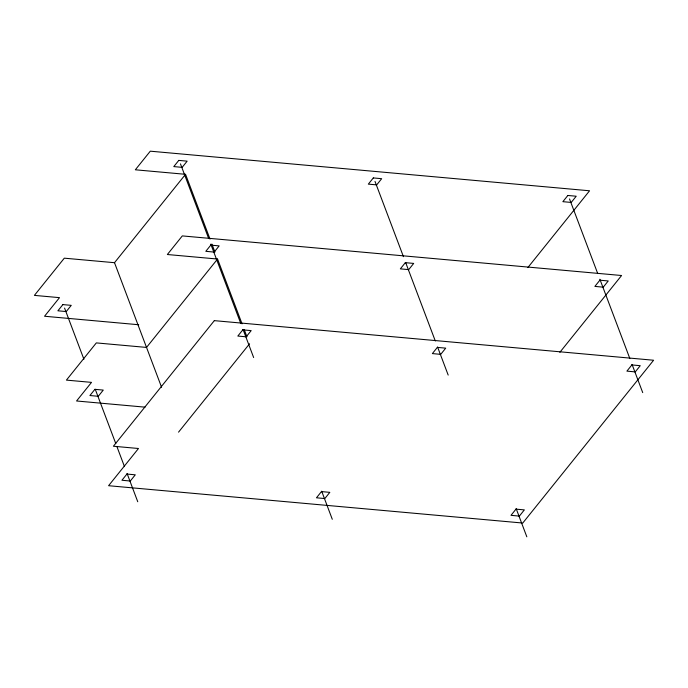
<?xml version="1.0" encoding="UTF-8"?>
<svg xmlns="http://www.w3.org/2000/svg" width="688" height="688" viewBox="0 0 688 688"><rect width="100%" height="100%" fill="white"/><g stroke="black" fill="none" stroke-linecap="round" stroke-linejoin="round"><path stroke-width="1.03" d="M138.727 324.745L44.548 316.248L59.503 297.646L34.4 295.384L64.311 258.172L114.509 262.696L185.545 174.313L210.029 239.106M242.047 323.833L217.563 259.041L146.527 347.423L96.329 342.899L66.418 380.111L91.521 382.373L76.566 400.984L145.056 407.158M178.545 432.15L249.581 343.768M527.834 267.589L589.564 190.782L150.294 151.179L135.338 169.79L185.545 174.313M559.851 352.325L621.582 275.51L182.311 235.907L167.356 254.517L217.563 259.041M569.535 198.952L597.597 273.205M599.876 279.225L629.83 358.5M632.1 364.52L642.721 392.616M516.206 508.724L526.827 536.821M375.003 181.417L403.443 256.676M405.714 262.696L435.298 340.964M437.568 346.984L448.189 375.08M321.674 491.189L332.287 519.285M211.913 244.085L214.923 252.066M244.3 329.819L246.94 336.793M180.471 163.873L208.533 238.134M210.803 244.154L240.757 323.429M243.036 329.449L253.648 357.545M114.509 262.696L161.594 387.292M64.577 308.078L83.91 359.256M95.288 389.356L115.765 443.545M116.9 446.555L124.485 466.627M127.142 473.654L137.755 501.75M62.883 304.603L57.895 310.804L66.263 311.561L71.251 305.352L62.883 304.603M178.777 160.399L173.797 166.599L182.165 167.356L187.145 161.155L178.777 160.399M94.901 389.331L89.913 395.531L98.281 396.288L103.269 390.087L94.901 389.331M210.795 245.126L205.807 251.326L214.174 252.083L219.162 245.883L210.795 245.126M214.329 320.642L113.391 446.237L138.486 448.499L108.584 485.711L522.751 523.043L653.6 360.237L214.329 320.642M126.919 474.058L121.931 480.258L130.299 481.015L135.287 474.815L126.919 474.058M242.812 329.862L237.824 336.062L246.192 336.81L251.18 330.61L242.812 329.862M373.317 177.934L368.329 184.135L376.697 184.891L381.677 178.691L373.317 177.934M405.327 262.661L400.347 268.87L408.715 269.619L413.694 263.418L405.327 262.661M321.451 491.593L316.463 497.802L324.831 498.551L329.819 492.35L321.451 491.593M437.344 347.397L432.365 353.598L440.733 354.354L445.712 348.145L437.344 347.397M567.849 195.469L562.861 201.679L571.229 202.427L576.217 196.226L567.849 195.469M599.867 280.205L594.879 286.406L603.247 287.163L608.235 280.953L599.867 280.205M515.983 509.137L511.003 515.338L519.371 516.095L524.351 509.885L515.983 509.137M631.885 364.932L626.897 371.133L635.265 371.89L640.244 365.689L631.885 364.932"/></g></svg>
